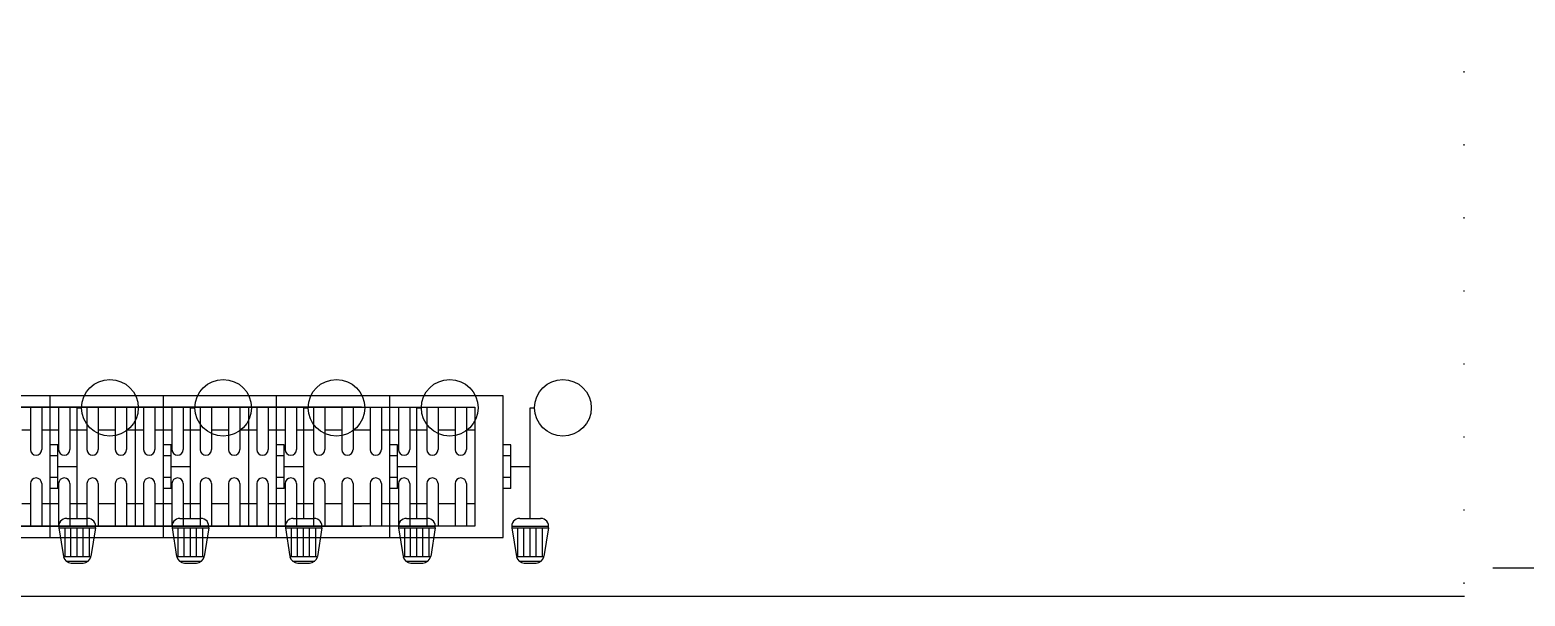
# Model space of a CAD drawing. Header units: inches. Extents: x 21 to 38546, y 13 to 15001.
# Drawn here: x 5215.1 to 5347.1, y 1352.1 to 1402.1 of the extents above; entities that cross this region are included whole.
import ezdxf

# ---------------------------------------------------------------- set-up
doc = ezdxf.new("R2010")
doc.units = ezdxf.units.IN
doc.header["$MEASUREMENT"] = 0
doc.linetypes.add('DOT', pattern=[6.35, 0, -6.35])
doc.layers.add('RAST-IST-RADYATÖR-DİNAMİK BLOK', color=83, linetype='Continuous')
for name, color, linetype, lineweight in [('Z_MİM_-KM-BEAM-RAY', 8, 'DOT', 25), ('Z_MİM_-KM-Gor-15', 8, 'Continuous', 25), ('Z_MİM_-KM-WALL-PLASTER', 8, 'Continuous', 25), ('Z_MİM_00', 8, 'Continuous', 25)]:
    doc.layers.add(name, color=color, linetype=linetype, lineweight=lineweight)

# ---------------------------------------------------------------- blocks, each defined once
blk = doc.blocks.new('-KM- AL-2 EĞİMLİ CEPHE')
at = {"layer": 'Z_MİM_-KM-Gor-15'}
blk.add_line((-265.95, -0.21, 0), (-27.56, -0.21, 0), dxfattribs=at)
blk = doc.blocks.new('-KM_Kiriş İzi_ZK')
at = {"layer": 'Z_MİM_-KM-BEAM-RAY'}
blk.add_line((2010, 655), (2010, 370), dxfattribs=at)
blk = doc.blocks.new('IS_RADYATOR-PLAN-160')
at = {"layer": 'RAST-IST-RADYATÖR-DİNAMİK BLOK', "color": 7}
for p, q in [((157.39, 11.44), (157.78, 11.44)), ((157.39, 1.67), (157.39, 11.44)), ((155.67, 6.25), (157.39, 6.25)), ((156.46, 1.67), (158.31, 1.67)), ((159.01, 0.97), (155.76, 0.97)), ((155.77, 0.83), (159, 0.83)), ((155.77, 0.83), (156.17, -1.7)), ((156.31, -1.7), (156.31, 0.83)), ((156.83, -1.7), (156.83, 0.83)), ((157.38, -1.7), (157.38, 0.83)), ((157.91, -1.7), (157.91, 0.83)), ((158.47, -1.7), (158.47, 0.83)), ((159, 0.83), (158.6, -1.7)), ((156.17, -1.7), (158.6, -1.7)), ((156.41, -2.11), (158.36, -2.11)), ((156.86, -2.27), (157.91, -2.27))]:
    blk.add_line(p, q, dxfattribs=at)
at = {"layer": 'RAST-IST-RADYATÖR-DİNAMİK BLOK'}
for p, q in [((155.67, 8.18), (155, 8.18)), ((155.67, 7.21), (155.67, 8.18)), ((155.67, 7.21), (155, 7.21)), ((155.67, 5.29), (155.67, 7.21)), ((155.67, 5.29), (155, 5.29)), ((155.67, 4.32), (155.67, 5.29)), ((155.67, 4.32), (155, 4.32))]:
    blk.add_line(p, q, dxfattribs=at)
blk.add_lwpolyline([(-5, 0), (155, 0), (155, 12.5), (-5, 12.5)], dxfattribs=at)
at = {"layer": 'RAST-IST-RADYATÖR-DİNAMİK BLOK', "color": 10}
blk.add_circle((160.28, 11.44), 2.5, dxfattribs=at)
at = {"layer": 'RAST-IST-RADYATÖR-DİNAMİK BLOK', "color": 7}
for centre, start, end in [((156.46, 0.97), 90, 191.1518), ((158.31, 0.97), 348.8482, 90), ((156.86, -1.57), 191.1518, 270), ((157.91, -1.57), 270, 348.8482)]:
    blk.add_arc(centre, 0.702, start, end, dxfattribs=at)
blk = doc.blocks.new('IS_RADYATOR-PLAN-170')
at = {"layer": 'RAST-IST-RADYATÖR-DİNAMİK BLOK', "color": 7}
for p, q in [((153.25, 11.5), (153.25, 7.75)), ((154.25, 11.5), (154.25, 7.75)), ((155.75, 11.5), (155.75, 7.75)), ((156.75, 11.5), (156.75, 7.75)), ((158.25, 11.5), (158.25, 7.75)), ((159.25, 11.5), (159.25, 7.75)), ((160.75, 11.5), (160.75, 7.75)), ((161.75, 11.5), (161.75, 7.75)), ((167.39, 11.44), (167.78, 11.44)), ((167.39, 1.67), (167.39, 11.44)), ((152.5, 9.5), (153.25, 9.5)), ((154.25, 9.5), (155, 9.5)), ((155, 9.5), (155.75, 9.5)), ((156.75, 9.5), (157.5, 9.5)), ((157.5, 9.5), (158.25, 9.5)), ((159.25, 9.5), (160, 9.5)), ((160, 9.5), (160.75, 9.5)), ((161.75, 9.5), (162.5, 9.5)), ((165.67, 6.25), (167.39, 6.25)), ((153.25, 4.75), (153.25, 1)), ((154.25, 4.75), (154.25, 1)), ((155.75, 4.75), (155.75, 1)), ((156.75, 4.75), (156.75, 1)), ((158.25, 4.75), (158.25, 1)), ((159.25, 4.75), (159.25, 1)), ((160.75, 4.75), (160.75, 1)), ((161.75, 4.75), (161.75, 1)), ((152.5, 3), (153.25, 3)), ((154.25, 3), (155, 3)), ((155, 3), (155.75, 3)), ((156.75, 3), (157.5, 3)), ((157.5, 3), (158.25, 3)), ((159.25, 3), (160, 3)), ((160, 3), (160.75, 3)), ((161.75, 3), (162.5, 3)), ((166.46, 1.67), (168.31, 1.67)), ((169.01, 0.97), (165.76, 0.97)), ((165.77, 0.83), (169, 0.83)), ((165.77, 0.83), (166.17, -1.7)), ((166.31, -1.7), (166.31, 0.83)), ((166.83, -1.7), (166.83, 0.83)), ((167.38, -1.7), (167.38, 0.83)), ((167.91, -1.7), (167.91, 0.83)), ((168.47, -1.7), (168.47, 0.83)), ((169, 0.83), (168.6, -1.7)), ((166.17, -1.7), (168.6, -1.7)), ((166.41, -2.11), (168.36, -2.11)), ((166.86, -2.27), (167.91, -2.27))]:
    blk.add_line(p, q, dxfattribs=at)
at = {"layer": 'RAST-IST-RADYATÖR-DİNAMİK BLOK'}
for p, q in [((165.67, 8.18), (165, 8.18)), ((165.67, 7.21), (165.67, 8.18)), ((165.67, 7.21), (165, 7.21)), ((165.67, 5.29), (165.67, 7.21)), ((165.67, 5.29), (165, 5.29)), ((165.67, 4.32), (165.67, 5.29)), ((165.67, 4.32), (165, 4.32))]:
    blk.add_line(p, q, dxfattribs=at)
for points in [[(-5, 0), (165, 0), (165, 12.5), (-5, 12.5)], [(-2.5, 11.5), (162.5, 11.5), (162.5, 1), (-2.5, 1)]]:
    blk.add_lwpolyline(points, dxfattribs=at)
at = {"layer": 'RAST-IST-RADYATÖR-DİNAMİK BLOK', "color": 10}
blk.add_circle((170.28, 11.44), 2.5, dxfattribs=at)
at = {"layer": 'RAST-IST-RADYATÖR-DİNAMİK BLOK', "color": 7}
for centre, radius, start, end in [((153.75, 7.75), 0.5, 180, 0), ((156.25, 7.75), 0.5, 180, 0), ((158.75, 7.75), 0.5, 180, 0), ((161.25, 7.75), 0.5, 180, 0), ((153.75, 4.75), 0.5, 0, 180), ((156.25, 4.75), 0.5, 0, 180), ((158.75, 4.75), 0.5, 0, 180), ((161.25, 4.75), 0.5, 0, 180), ((166.46, 0.97), 0.702, 90, 191.1518), ((168.31, 0.97), 0.702, 348.8482, 90), ((166.86, -1.57), 0.702, 191.1518, 270), ((167.91, -1.57), 0.702, 270, 348.8482)]:
    blk.add_arc(centre, radius, start, end, dxfattribs=at)
blk = doc.blocks.new('IS_RADYATOR-PLAN-180')
at = {"layer": 'RAST-IST-RADYATÖR-DİNAMİK BLOK', "color": 7}
for p, q in [((153.25, 11.5), (153.25, 7.75)), ((154.25, 11.5), (154.25, 7.75)), ((155.75, 11.5), (155.75, 7.75)), ((156.75, 11.5), (156.75, 7.75)), ((158.25, 11.5), (158.25, 7.75)), ((159.25, 11.5), (159.25, 7.75)), ((160.75, 11.5), (160.75, 7.75)), ((161.75, 11.5), (161.75, 7.75)), ((163.25, 11.5), (163.25, 7.75)), ((164.25, 11.5), (164.25, 7.75)), ((165.75, 11.5), (165.75, 7.75)), ((166.75, 11.5), (166.75, 7.75)), ((168.25, 11.5), (168.25, 7.75)), ((169.25, 11.5), (169.25, 7.75)), ((170.75, 11.5), (170.75, 7.75)), ((171.75, 11.5), (171.75, 7.75)), ((177.39, 11.44), (177.78, 11.44)), ((177.39, 1.67), (177.39, 11.44)), ((152.5, 9.5), (153.25, 9.5)), ((154.25, 9.5), (155, 9.5)), ((155, 9.5), (155.75, 9.5)), ((156.75, 9.5), (157.5, 9.5)), ((157.5, 9.5), (158.25, 9.5)), ((159.25, 9.5), (160, 9.5)), ((160, 9.5), (160.75, 9.5)), ((161.75, 9.5), (162.5, 9.5)), ((162.5, 9.5), (163.25, 9.5)), ((164.25, 9.5), (165, 9.5)), ((165, 9.5), (165.75, 9.5)), ((166.75, 9.5), (167.5, 9.5)), ((167.5, 9.5), (168.25, 9.5)), ((169.25, 9.5), (170, 9.5)), ((170, 9.5), (170.75, 9.5)), ((171.75, 9.5), (172.5, 9.5)), ((175.67, 6.25), (177.39, 6.25)), ((153.25, 4.75), (153.25, 1)), ((154.25, 4.75), (154.25, 1)), ((155.75, 4.75), (155.75, 1)), ((156.75, 4.75), (156.75, 1)), ((158.25, 4.75), (158.25, 1)), ((159.25, 4.75), (159.25, 1)), ((160.75, 4.75), (160.75, 1)), ((161.75, 4.75), (161.75, 1)), ((163.25, 4.75), (163.25, 1)), ((164.25, 4.75), (164.25, 1)), ((165.75, 4.75), (165.75, 1)), ((166.75, 4.75), (166.75, 1)), ((168.25, 4.75), (168.25, 1)), ((169.25, 4.75), (169.25, 1)), ((170.75, 4.75), (170.75, 1)), ((171.75, 4.75), (171.75, 1)), ((152.5, 3), (153.25, 3)), ((154.25, 3), (155, 3)), ((155, 3), (155.75, 3)), ((156.75, 3), (157.5, 3)), ((157.5, 3), (158.25, 3)), ((159.25, 3), (160, 3)), ((160, 3), (160.75, 3)), ((161.75, 3), (162.5, 3)), ((162.5, 3), (163.25, 3)), ((164.25, 3), (165, 3)), ((165, 3), (165.75, 3)), ((166.75, 3), (167.5, 3)), ((167.5, 3), (168.25, 3)), ((169.25, 3), (170, 3)), ((170, 3), (170.75, 3)), ((171.75, 3), (172.5, 3)), ((176.46, 1.67), (178.31, 1.67)), ((179.01, 0.97), (175.76, 0.97)), ((175.77, 0.83), (179, 0.83)), ((175.77, 0.83), (176.17, -1.7)), ((176.31, -1.7), (176.31, 0.83)), ((176.83, -1.7), (176.83, 0.83)), ((177.38, -1.7), (177.38, 0.83)), ((177.91, -1.7), (177.91, 0.83)), ((178.47, -1.7), (178.47, 0.83)), ((179, 0.83), (178.6, -1.7)), ((176.17, -1.7), (178.6, -1.7)), ((176.41, -2.11), (178.36, -2.11)), ((176.86, -2.27), (177.91, -2.27))]:
    blk.add_line(p, q, dxfattribs=at)
at = {"layer": 'RAST-IST-RADYATÖR-DİNAMİK BLOK'}
for p, q in [((175.67, 8.18), (175, 8.18)), ((175.67, 7.21), (175.67, 8.18)), ((175.67, 7.21), (175, 7.21)), ((175.67, 5.29), (175.67, 7.21)), ((175.67, 5.29), (175, 5.29)), ((175.67, 4.32), (175.67, 5.29)), ((175.67, 4.32), (175, 4.32))]:
    blk.add_line(p, q, dxfattribs=at)
for points in [[(-5, 0), (175, 0), (175, 12.5), (-5, 12.5)], [(-2.5, 11.5), (172.5, 11.5), (172.5, 1), (-2.5, 1)]]:
    blk.add_lwpolyline(points, dxfattribs=at)
at = {"layer": 'RAST-IST-RADYATÖR-DİNAMİK BLOK', "color": 10}
blk.add_circle((180.28, 11.44), 2.5, dxfattribs=at)
at = {"layer": 'RAST-IST-RADYATÖR-DİNAMİK BLOK', "color": 7}
for centre, radius, start, end in [((153.75, 7.75), 0.5, 180, 0), ((156.25, 7.75), 0.5, 180, 0), ((158.75, 7.75), 0.5, 180, 0), ((161.25, 7.75), 0.5, 180, 0), ((163.75, 7.75), 0.5, 180, 0), ((166.25, 7.75), 0.5, 180, 0), ((168.75, 7.75), 0.5, 180, 0), ((171.25, 7.75), 0.5, 180, 0), ((153.75, 4.75), 0.5, 0, 180), ((156.25, 4.75), 0.5, 0, 180), ((158.75, 4.75), 0.5, 0, 180), ((161.25, 4.75), 0.5, 0, 180), ((163.75, 4.75), 0.5, 0, 180), ((166.25, 4.75), 0.5, 0, 180), ((168.75, 4.75), 0.5, 0, 180), ((171.25, 4.75), 0.5, 0, 180), ((176.46, 0.97), 0.702, 90, 191.1518), ((178.31, 0.97), 0.702, 348.8482, 90), ((176.86, -1.57), 0.702, 191.1518, 270), ((177.91, -1.57), 0.702, 270, 348.8482)]:
    blk.add_arc(centre, radius, start, end, dxfattribs=at)
blk = doc.blocks.new('IS_RADYATOR-PLAN-190')
at = {"layer": 'RAST-IST-RADYATÖR-DİNAMİK BLOK', "color": 7}
for p, q in [((153.25, 11.5), (153.25, 7.75)), ((154.25, 11.5), (154.25, 7.75)), ((155.75, 11.5), (155.75, 7.75)), ((156.75, 11.5), (156.75, 7.75)), ((158.25, 11.5), (158.25, 7.75)), ((159.25, 11.5), (159.25, 7.75)), ((160.75, 11.5), (160.75, 7.75)), ((161.75, 11.5), (161.75, 7.75)), ((163.25, 11.5), (163.25, 7.75)), ((164.25, 11.5), (164.25, 7.75)), ((165.75, 11.5), (165.75, 7.75)), ((166.75, 11.5), (166.75, 7.75)), ((168.25, 11.5), (168.25, 7.75)), ((169.25, 11.5), (169.25, 7.75)), ((170.75, 11.5), (170.75, 7.75)), ((171.75, 11.5), (171.75, 7.75)), ((173.25, 11.5), (173.25, 7.75)), ((174.25, 11.5), (174.25, 7.75)), ((175.75, 11.5), (175.75, 7.75)), ((176.75, 11.5), (176.75, 7.75)), ((178.25, 11.5), (178.25, 7.75)), ((179.25, 11.5), (179.25, 7.75)), ((180.75, 11.5), (180.75, 7.75)), ((181.75, 11.5), (181.75, 7.75)), ((187.39, 11.44), (187.78, 11.44)), ((187.39, 1.67), (187.39, 11.44)), ((152.5, 9.5), (153.25, 9.5)), ((154.25, 9.5), (155, 9.5)), ((155, 9.5), (155.75, 9.5)), ((156.75, 9.5), (157.5, 9.5)), ((157.5, 9.5), (158.25, 9.5)), ((159.25, 9.5), (160, 9.5)), ((160, 9.5), (160.75, 9.5)), ((161.75, 9.5), (162.5, 9.5)), ((162.5, 9.5), (163.25, 9.5)), ((164.25, 9.5), (165, 9.5)), ((165, 9.5), (165.75, 9.5)), ((166.75, 9.5), (167.5, 9.5)), ((167.5, 9.5), (168.25, 9.5)), ((169.25, 9.5), (170, 9.5)), ((170, 9.5), (170.75, 9.5)), ((171.75, 9.5), (172.5, 9.5)), ((172.5, 9.5), (173.25, 9.5)), ((174.25, 9.5), (175, 9.5)), ((175, 9.5), (175.75, 9.5)), ((176.75, 9.5), (177.5, 9.5)), ((177.5, 9.5), (178.25, 9.5)), ((179.25, 9.5), (180, 9.5)), ((180, 9.5), (180.75, 9.5)), ((181.75, 9.5), (182.5, 9.5)), ((185.67, 6.25), (187.39, 6.25)), ((153.25, 4.75), (153.25, 1)), ((154.25, 4.75), (154.25, 1)), ((155.75, 4.75), (155.75, 1)), ((156.75, 4.75), (156.75, 1)), ((158.25, 4.75), (158.25, 1)), ((159.25, 4.75), (159.25, 1)), ((160.75, 4.75), (160.75, 1)), ((161.75, 4.75), (161.75, 1)), ((163.25, 4.75), (163.25, 1)), ((164.25, 4.75), (164.25, 1)), ((165.75, 4.75), (165.75, 1)), ((166.75, 4.75), (166.75, 1)), ((168.25, 4.75), (168.25, 1)), ((169.25, 4.75), (169.25, 1)), ((170.75, 4.75), (170.75, 1)), ((171.75, 4.75), (171.75, 1)), ((173.25, 4.75), (173.25, 1)), ((174.25, 4.75), (174.25, 1)), ((175.75, 4.75), (175.75, 1)), ((176.75, 4.75), (176.75, 1)), ((178.25, 4.75), (178.25, 1)), ((179.25, 4.75), (179.25, 1)), ((180.75, 4.75), (180.75, 1)), ((181.75, 4.75), (181.75, 1)), ((152.5, 3), (153.25, 3)), ((154.25, 3), (155, 3)), ((155, 3), (155.75, 3)), ((156.75, 3), (157.5, 3)), ((157.5, 3), (158.25, 3)), ((159.25, 3), (160, 3)), ((160, 3), (160.75, 3)), ((161.75, 3), (162.5, 3)), ((162.5, 3), (163.25, 3)), ((164.25, 3), (165, 3)), ((165, 3), (165.75, 3)), ((166.75, 3), (167.5, 3)), ((167.5, 3), (168.25, 3)), ((169.25, 3), (170, 3)), ((170, 3), (170.75, 3)), ((171.75, 3), (172.5, 3)), ((172.5, 3), (173.25, 3)), ((174.25, 3), (175, 3)), ((175, 3), (175.75, 3)), ((176.75, 3), (177.5, 3)), ((177.5, 3), (178.25, 3)), ((179.25, 3), (180, 3)), ((180, 3), (180.75, 3)), ((181.75, 3), (182.5, 3)), ((186.46, 1.67), (188.31, 1.67)), ((189.01, 0.97), (185.76, 0.97)), ((185.77, 0.83), (189, 0.83)), ((185.77, 0.83), (186.17, -1.7)), ((186.31, -1.7), (186.31, 0.83)), ((186.83, -1.7), (186.83, 0.83)), ((187.38, -1.7), (187.38, 0.83)), ((187.91, -1.7), (187.91, 0.83)), ((188.47, -1.7), (188.47, 0.83)), ((189, 0.83), (188.6, -1.7)), ((186.17, -1.7), (188.6, -1.7)), ((186.41, -2.11), (188.36, -2.11)), ((186.86, -2.27), (187.91, -2.27))]:
    blk.add_line(p, q, dxfattribs=at)
at = {"layer": 'RAST-IST-RADYATÖR-DİNAMİK BLOK'}
for p, q in [((185.67, 8.18), (185, 8.18)), ((185.67, 7.21), (185.67, 8.18)), ((185.67, 7.21), (185, 7.21)), ((185.67, 5.29), (185.67, 7.21)), ((185.67, 5.29), (185, 5.29)), ((185.67, 4.32), (185.67, 5.29)), ((185.67, 4.32), (185, 4.32))]:
    blk.add_line(p, q, dxfattribs=at)
for points in [[(-5, 0), (185, 0), (185, 12.5), (-5, 12.5)], [(182.5, 11.5), (-2.5, 11.5), (-2.5, 1), (182.5, 1)]]:
    blk.add_lwpolyline(points, dxfattribs=at)
at = {"layer": 'RAST-IST-RADYATÖR-DİNAMİK BLOK', "color": 10}
blk.add_circle((190.28, 11.44), 2.5, dxfattribs=at)
at = {"layer": 'RAST-IST-RADYATÖR-DİNAMİK BLOK', "color": 7}
for centre, radius, start, end in [((153.75, 7.75), 0.5, 180, 0), ((156.25, 7.75), 0.5, 180, 0), ((158.75, 7.75), 0.5, 180, 0), ((161.25, 7.75), 0.5, 180, 0), ((163.75, 7.75), 0.5, 180, 0), ((166.25, 7.75), 0.5, 180, 0), ((168.75, 7.75), 0.5, 180, 0), ((171.25, 7.75), 0.5, 180, 0), ((173.75, 7.75), 0.5, 180, 0), ((176.25, 7.75), 0.5, 180, 0), ((178.75, 7.75), 0.5, 180, 0), ((181.25, 7.75), 0.5, 180, 0), ((153.75, 4.75), 0.5, 0, 180), ((156.25, 4.75), 0.5, 0, 180), ((158.75, 4.75), 0.5, 0, 180), ((161.25, 4.75), 0.5, 0, 180), ((163.75, 4.75), 0.5, 0, 180), ((166.25, 4.75), 0.5, 0, 180), ((168.75, 4.75), 0.5, 0, 180), ((171.25, 4.75), 0.5, 0, 180), ((173.75, 4.75), 0.5, 0, 180), ((176.25, 4.75), 0.5, 0, 180), ((178.75, 4.75), 0.5, 0, 180), ((181.25, 4.75), 0.5, 0, 180), ((186.46, 0.97), 0.702, 90, 191.1518), ((188.31, 0.97), 0.702, 348.8482, 90), ((186.86, -1.57), 0.702, 191.1518, 270), ((187.91, -1.57), 0.702, 270, 348.8482)]:
    blk.add_arc(centre, radius, start, end, dxfattribs=at)
blk = doc.blocks.new('IS_RADYATOR-PLAN-200')
at = {"layer": 'RAST-IST-RADYATÖR-DİNAMİK BLOK', "color": 7}
for p, q in [((158.25, 11.5), (158.25, 7.75)), ((159.25, 11.5), (159.25, 7.75)), ((160.75, 11.5), (160.75, 7.75)), ((161.75, 11.5), (161.75, 7.75)), ((163.25, 11.5), (163.25, 7.75)), ((164.25, 11.5), (164.25, 7.75)), ((165.75, 11.5), (165.75, 7.75)), ((166.75, 11.5), (166.75, 7.75)), ((168.25, 11.5), (168.25, 7.75)), ((169.25, 11.5), (169.25, 7.75)), ((170.75, 11.5), (170.75, 7.75)), ((171.75, 11.5), (171.75, 7.75)), ((173.25, 11.5), (173.25, 7.75)), ((174.25, 11.5), (174.25, 7.75)), ((175.75, 11.5), (175.75, 7.75)), ((176.75, 11.5), (176.75, 7.75)), ((178.25, 11.5), (178.25, 7.75)), ((179.25, 11.5), (179.25, 7.75)), ((180.75, 11.5), (180.75, 7.75)), ((181.75, 11.5), (181.75, 7.75)), ((183.25, 11.5), (183.25, 7.75)), ((184.25, 11.5), (184.25, 7.75)), ((185.75, 11.5), (185.75, 7.75)), ((186.75, 11.5), (186.75, 7.75)), ((188.25, 11.5), (188.25, 7.75)), ((189.25, 11.5), (189.25, 7.75)), ((190.75, 11.5), (190.75, 7.75)), ((191.75, 11.5), (191.75, 7.75)), ((193.25, 11.5), (193.25, 7.75)), ((194.25, 11.5), (194.25, 7.75)), ((195.75, 11.5), (195.75, 7.75)), ((196.75, 11.5), (196.75, 7.75)), ((202.39, 11.44), (202.78, 11.44)), ((202.39, 1.67), (202.39, 11.44)), ((157.5, 9.5), (158.25, 9.5)), ((159.25, 9.5), (160, 9.5)), ((160, 9.5), (160.75, 9.5)), ((161.75, 9.5), (162.5, 9.5)), ((162.5, 9.5), (163.25, 9.5)), ((164.25, 9.5), (165, 9.5)), ((165, 9.5), (165.75, 9.5)), ((166.75, 9.5), (167.5, 9.5)), ((167.5, 9.5), (168.25, 9.5)), ((169.25, 9.5), (170, 9.5)), ((170, 9.5), (170.75, 9.5)), ((171.75, 9.5), (172.5, 9.5)), ((172.5, 9.5), (173.25, 9.5)), ((174.25, 9.5), (175, 9.5)), ((175, 9.5), (175.75, 9.5)), ((176.75, 9.5), (177.5, 9.5)), ((177.5, 9.5), (178.25, 9.5)), ((179.25, 9.5), (180, 9.5)), ((180, 9.5), (180.75, 9.5)), ((181.75, 9.5), (182.5, 9.5)), ((182.5, 9.5), (183.25, 9.5)), ((184.25, 9.5), (185, 9.5)), ((185, 9.5), (185.75, 9.5)), ((186.75, 9.5), (187.5, 9.5)), ((187.5, 9.5), (188.25, 9.5)), ((189.25, 9.5), (190, 9.5)), ((190, 9.5), (190.75, 9.5)), ((191.75, 9.5), (192.5, 9.5)), ((192.5, 9.5), (193.25, 9.5)), ((194.25, 9.5), (195, 9.5)), ((195, 9.5), (195.75, 9.5)), ((196.75, 9.5), (197.5, 9.5)), ((200.67, 6.25), (202.39, 6.25)), ((158.25, 4.75), (158.25, 1)), ((159.25, 4.75), (159.25, 1)), ((160.75, 4.75), (160.75, 1)), ((161.75, 4.75), (161.75, 1)), ((163.25, 4.75), (163.25, 1)), ((164.25, 4.75), (164.25, 1)), ((165.75, 4.75), (165.75, 1)), ((166.75, 4.75), (166.75, 1)), ((168.25, 4.75), (168.25, 1)), ((169.25, 4.75), (169.25, 1)), ((170.75, 4.75), (170.75, 1)), ((171.75, 4.75), (171.75, 1)), ((173.25, 4.75), (173.25, 1)), ((174.25, 4.75), (174.25, 1)), ((175.75, 4.75), (175.75, 1)), ((176.75, 4.75), (176.75, 1)), ((178.25, 4.75), (178.25, 1)), ((179.25, 4.75), (179.25, 1)), ((180.75, 4.75), (180.75, 1)), ((181.75, 4.75), (181.75, 1)), ((183.25, 4.75), (183.25, 1)), ((184.25, 4.75), (184.25, 1)), ((185.75, 4.75), (185.75, 1)), ((186.75, 4.75), (186.75, 1)), ((188.25, 4.75), (188.25, 1)), ((189.25, 4.75), (189.25, 1)), ((190.75, 4.75), (190.75, 1)), ((191.75, 4.75), (191.75, 1)), ((193.25, 4.75), (193.25, 1)), ((194.25, 4.75), (194.25, 1)), ((195.75, 4.75), (195.75, 1)), ((196.75, 4.75), (196.75, 1)), ((157.5, 3), (158.25, 3)), ((159.25, 3), (160, 3)), ((160, 3), (160.75, 3)), ((161.75, 3), (162.5, 3)), ((162.5, 3), (163.25, 3)), ((164.25, 3), (165, 3)), ((165, 3), (165.75, 3)), ((166.75, 3), (167.5, 3)), ((167.5, 3), (168.25, 3)), ((169.25, 3), (170, 3)), ((170, 3), (170.75, 3)), ((171.75, 3), (172.5, 3)), ((172.5, 3), (173.25, 3)), ((174.25, 3), (175, 3)), ((175, 3), (175.75, 3)), ((176.75, 3), (177.5, 3)), ((177.5, 3), (178.25, 3)), ((179.25, 3), (180, 3)), ((180, 3), (180.75, 3)), ((181.75, 3), (182.5, 3)), ((182.5, 3), (183.25, 3)), ((184.25, 3), (185, 3)), ((185, 3), (185.75, 3)), ((186.75, 3), (187.5, 3)), ((187.5, 3), (188.25, 3)), ((189.25, 3), (190, 3)), ((190, 3), (190.75, 3)), ((191.75, 3), (192.5, 3)), ((192.5, 3), (193.25, 3)), ((194.25, 3), (195, 3)), ((195, 3), (195.75, 3)), ((196.75, 3), (197.5, 3)), ((201.46, 1.67), (203.31, 1.67)), ((204.01, 0.97), (200.76, 0.97)), ((200.77, 0.83), (204, 0.83)), ((200.77, 0.83), (201.17, -1.7)), ((201.31, -1.7), (201.31, 0.83)), ((201.83, -1.7), (201.83, 0.83)), ((202.38, -1.7), (202.38, 0.83)), ((202.91, -1.7), (202.91, 0.83)), ((203.47, -1.7), (203.47, 0.83)), ((204, 0.83), (203.6, -1.7)), ((201.17, -1.7), (203.6, -1.7)), ((201.41, -2.11), (203.36, -2.11)), ((201.86, -2.27), (202.91, -2.27))]:
    blk.add_line(p, q, dxfattribs=at)
at = {"layer": 'RAST-IST-RADYATÖR-DİNAMİK BLOK'}
for p, q in [((200.67, 8.18), (200, 8.18)), ((200.67, 7.21), (200.67, 8.18)), ((200.67, 7.21), (200, 7.21)), ((200.67, 5.29), (200.67, 7.21)), ((200.67, 5.29), (200, 5.29)), ((200.67, 4.32), (200.67, 5.29)), ((200.67, 4.32), (200, 4.32))]:
    blk.add_line(p, q, dxfattribs=at)
for points in [[(0, 0), (200, 0), (200, 12.5), (0, 12.5)], [(2.5, 11.5), (197.5, 11.5), (197.5, 1), (2.5, 1)]]:
    blk.add_lwpolyline(points, dxfattribs=at)
at = {"layer": 'RAST-IST-RADYATÖR-DİNAMİK BLOK', "color": 10}
blk.add_circle((205.28, 11.44), 2.5, dxfattribs=at)
at = {"layer": 'RAST-IST-RADYATÖR-DİNAMİK BLOK', "color": 7}
for centre, radius, start, end in [((158.75, 7.75), 0.5, 180, 0), ((161.25, 7.75), 0.5, 180, 0), ((163.75, 7.75), 0.5, 180, 0), ((166.25, 7.75), 0.5, 180, 0), ((168.75, 7.75), 0.5, 180, 0), ((171.25, 7.75), 0.5, 180, 0), ((173.75, 7.75), 0.5, 180, 0), ((176.25, 7.75), 0.5, 180, 0), ((178.75, 7.75), 0.5, 180, 0), ((181.25, 7.75), 0.5, 180, 0), ((183.75, 7.75), 0.5, 180, 0), ((186.25, 7.75), 0.5, 180, 0), ((188.75, 7.75), 0.5, 180, 0), ((191.25, 7.75), 0.5, 180, 0), ((193.75, 7.75), 0.5, 180, 0), ((196.25, 7.75), 0.5, 180, 0), ((158.75, 4.75), 0.5, 0, 180), ((161.25, 4.75), 0.5, 0, 180), ((163.75, 4.75), 0.5, 0, 180), ((166.25, 4.75), 0.5, 0, 180), ((168.75, 4.75), 0.5, 0, 180), ((171.25, 4.75), 0.5, 0, 180), ((173.75, 4.75), 0.5, 0, 180), ((176.25, 4.75), 0.5, 0, 180), ((178.75, 4.75), 0.5, 0, 180), ((181.25, 4.75), 0.5, 0, 180), ((183.75, 4.75), 0.5, 0, 180), ((186.25, 4.75), 0.5, 0, 180), ((188.75, 4.75), 0.5, 0, 180), ((191.25, 4.75), 0.5, 0, 180), ((193.75, 4.75), 0.5, 0, 180), ((196.25, 4.75), 0.5, 0, 180), ((201.46, 0.97), 0.702, 90, 191.1518), ((203.31, 0.97), 0.702, 348.8482, 90), ((201.86, -1.57), 0.702, 191.1518, 270), ((202.91, -1.57), 0.702, 270, 348.8482)]:
    blk.add_arc(centre, radius, start, end, dxfattribs=at)
blk = doc.blocks.new('IS_U4732')
for name, p in [('IS_RADYATOR-PLAN-160', (0, 0)), ('IS_RADYATOR-PLAN-170', (0, 0)), ('IS_RADYATOR-PLAN-180', (0, 0)), ('IS_RADYATOR-PLAN-190', (0, 0)), ('IS_RADYATOR-PLAN-200', (-5, 0))]:
    blk.add_blockref(name, p)

msp = doc.modelspace()

# ---------------------------------------------------------------- linework, layer by layer
at = {"layer": 'Z_MİM_-KM-WALL-PLASTER'}
msp.add_lwpolyline([(5344.26, 1354.58), (5369.26, 1354.58), (5369.26, 1004.58), (5744.26, 1004.58), (5744.26, 1634.58), (5339.26, 1634.58), (5339.26, 1664.58), (5494.26, 1664.58), (5494.26, 1654.58), (5744.26, 1654.58), (5744.26, 1664.59), (6814.26, 1664.58)], dxfattribs=at)

# ---------------------------------------------------------------- block references
at = {"layer": 'RAST-IST-RADYATÖR-DİNAMİK BLOK'}
msp.add_blockref('IS_U4732', (5061.88, 1357.27), dxfattribs=at)
at = {"layer": 'Z_MİM_-KM-BEAM-RAY'}
msp.add_blockref('-KM_Kiriş İzi_ZK', (3331.71, 982.08), dxfattribs=at)
at = {"layer": 'Z_MİM_00'}
msp.add_blockref('-KM- AL-2 EĞİMLİ CEPHE', (5369.32, 1352.3), dxfattribs=at)

doc.saveas('drawing.dxf')
